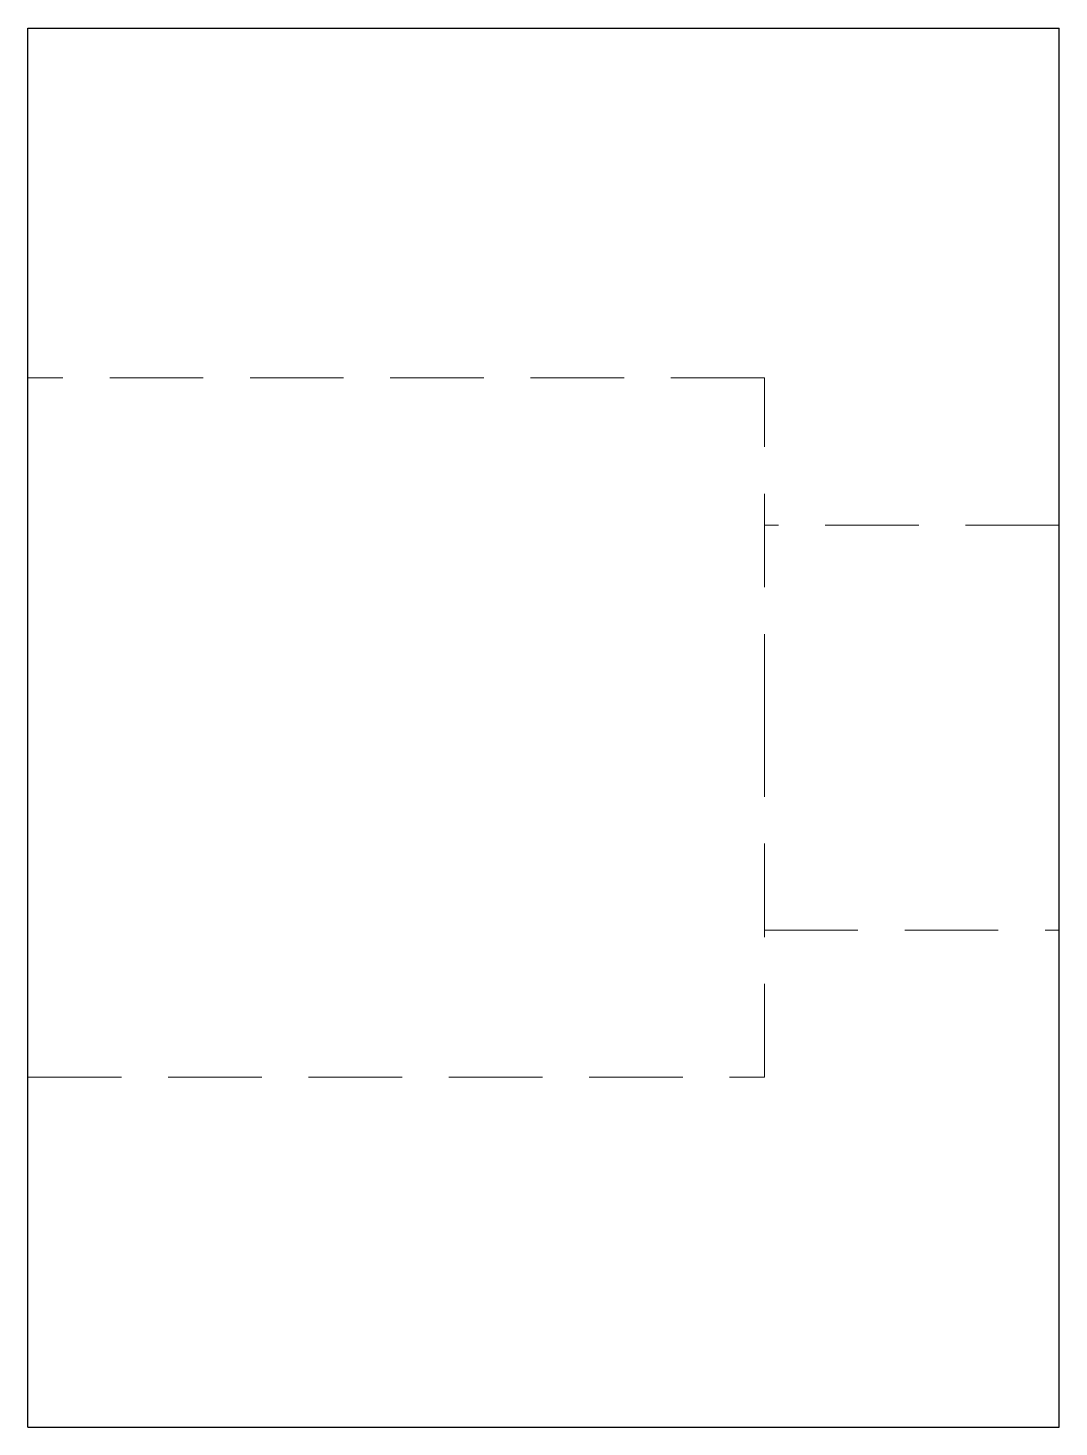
# Model space of a CAD drawing. Header units: millimetres. Extents: x 367 to 474, y 241 to 353.
# Drawn here: x 454.88 to 468.88, y 241.13 to 260.13 of the extents above.
import ezdxf

# ---------------------------------------------------------------- set-up
doc = ezdxf.new("R2010")
doc.units = ezdxf.units.MM
doc.linetypes.add('HIDDEN', pattern=[1.905, 1.27, -0.635])

msp = doc.modelspace()

# ---------------------------------------------------------------- linework, layer by layer
at = {"color": 7, "linetype": 'Continuous', "lineweight": 25}
for p, q in [((454.88, 241.127), (454.88, 260.127)), ((454.88, 260.127), (468.88, 260.127)), ((468.88, 241.127), (468.88, 260.127)), ((454.88, 241.127), (468.88, 241.127))]:
    msp.add_line(p, q, dxfattribs=at)
at = {"color": 7, "linetype": 'HIDDEN', "lineweight": 18}
for p, q in [((464.88, 255.377), (454.88, 255.377)), ((464.88, 250.627), (464.88, 255.377)), ((468.88, 253.377), (464.88, 253.377)), ((464.88, 245.877), (464.88, 250.627)), ((464.88, 247.877), (468.88, 247.877)), ((454.88, 245.877), (464.88, 245.877))]:
    msp.add_line(p, q, dxfattribs=at)

doc.saveas('drawing.dxf')
